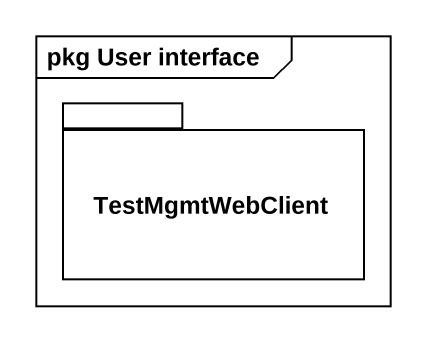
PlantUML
@startuml
mainframe pkg User interface
package TestMgmtWebClient {
}
@enduml
